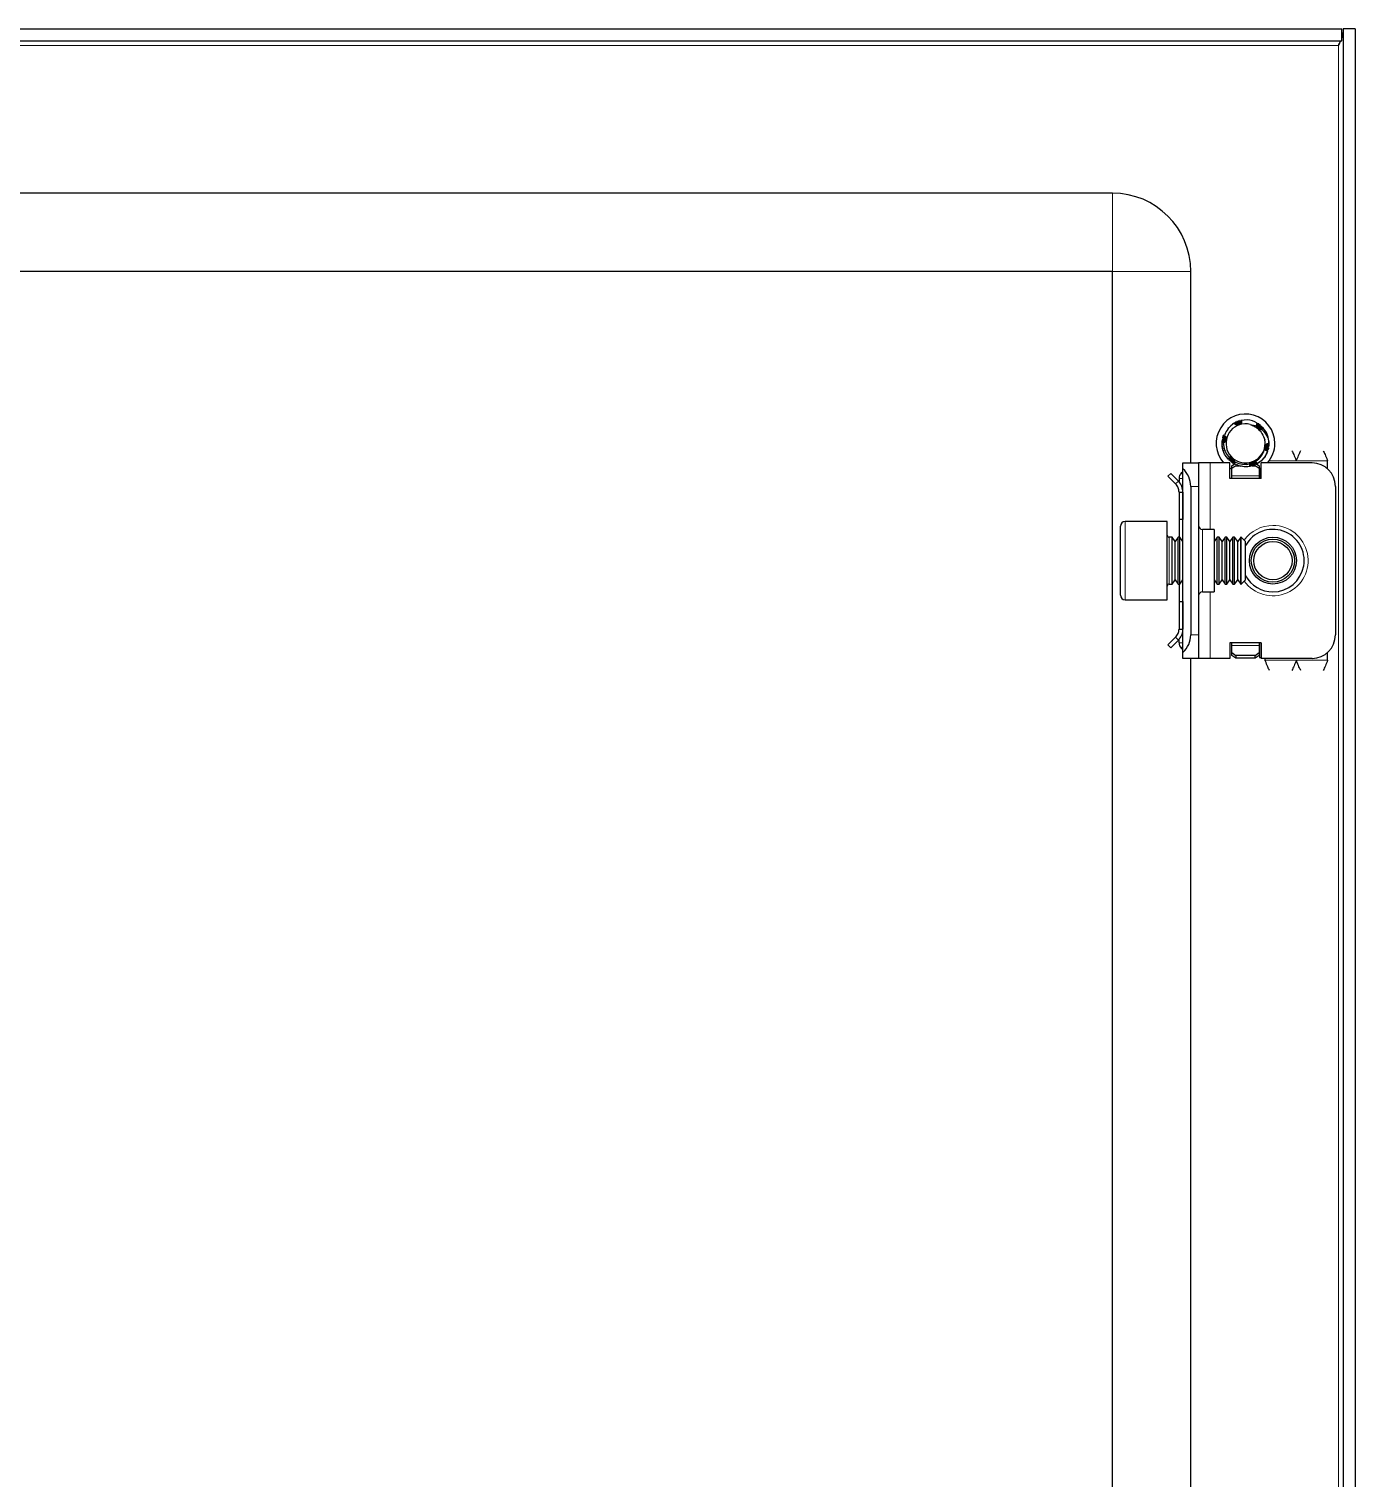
# Model space of a CAD drawing. Header units: millimetres. Extents: x 171 to 1290, y -693 to 1285.
# Drawn here: x 1119.9 to 1289.4, y 984.7 to 1170.1 of the extents above; entities that cross this region are included whole.
import ezdxf

# ---------------------------------------------------------------- set-up
doc = ezdxf.new("R2010")
doc.units = ezdxf.units.MM

msp = doc.modelspace()

# ---------------------------------------------------------------- linework, layer by layer
at = {"color": 7, "linetype": 'Continuous', "lineweight": 25}
for p, q in [((945.14, 1170.09), (1287.74, 1170.09)), ((1287.74, 1168.59), (1287.74, 1170.09)), ((1289.44, 1170.09), (1287.94, 1170.09)), ((1287.94, 1170.09), (1287.94, -590.91)), ((1289.44, 1170.09), (1289.44, -590.91)), ((945.14, 1168.59), (1287.74, 1168.59)), ((1287.58, 1168.59), (1287.34, 1167.99)), ((1258.44, 1149.09), (974.44, 1149.09)), ((1258.44, 1139.09), (974.44, 1139.09)), ((1258.44, -559.91), (1258.44, 1139.09)), ((1268.44, 1114.59), (1268.44, 1139.09)), ((1273.82, 1119.61), (1274.02, 1119.73)), ((1273.99, 1119.72), (1273.95, 1119.69)), ((1273.99, 1119.65), (1273.95, 1119.69)), ((1273.99, 1119.72), (1274.21, 1119.8)), ((1274.17, 1119.81), (1274.13, 1119.79)), ((1274.36, 1119.89), (1274.32, 1119.87)), ((1274.36, 1119.89), (1274.59, 1119.96)), ((1274.56, 1119.96), (1274.51, 1119.94)), ((1274.75, 1120.01), (1274.7, 1120)), ((1275.64, 1120.08), (1274.89, 1120.01)), ((1277.13, 1119.57), (1277.09, 1119.59)), ((1277.3, 1119.44), (1277.26, 1119.47)), ((1272.52, 1117.79), (1272.51, 1117.75)), ((1272.52, 1117.79), (1272.6, 1118.03)), ((1272.57, 1117.98), (1272.56, 1117.94)), ((1273.23, 1119.12), (1273.2, 1119.09)), ((1277.46, 1119.31), (1277.42, 1119.34)), ((1277.6, 1119.17), (1277.57, 1119.2)), ((1277.6, 1119.17), (1277.72, 1119.04)), ((1277.71, 1119.05), (1277.7, 1119.07)), ((1277.73, 1117.96), (1277.9, 1117.55)), ((1272.44, 1117.18), (1272.47, 1117.44)), ((1272.44, 1116.98), (1272.46, 1117.22)), ((1272.44, 1117.18), (1272.44, 1117.13)), ((1272.44, 1116.98), (1272.44, 1116.93)), ((1272.45, 1117.39), (1272.45, 1117.34)), ((1272.45, 1116.78), (1272.46, 1116.73)), ((1272.48, 1117.6), (1272.47, 1117.55)), ((1272.48, 1116.59), (1272.49, 1116.54)), ((1272.52, 1116.41), (1272.53, 1116.36)), ((1272.57, 1116.23), (1272.58, 1116.18)), ((1272.62, 1116.05), (1272.63, 1116.04)), ((1278.21, 1115.97), (1278.1, 1115.79)), ((1278.22, 1115.97), (1278.12, 1115.79)), ((1278.27, 1116.11), (1278.29, 1116.15)), ((1278.33, 1116.29), (1278.34, 1116.34)), ((1278.43, 1116.89), (1278.37, 1116.58)), ((1278.38, 1116.48), (1278.39, 1116.53)), ((1278.41, 1116.69), (1278.42, 1116.74)), ((1278.43, 1116.89), (1278.43, 1116.94)), ((1278.44, 1117.09), (1278.44, 1117.09)), ((1267.44, 1114.59), (1269.44, 1114.59)), ((1267.44, 1113.83), (1267.44, 1114.59)), ((1269.44, 1114.59), (1269.44, 1111.59)), ((1270.94, 1114.59), (1269.44, 1114.59)), ((1273.44, 1114.59), (1270.94, 1114.59)), ((1273.21, 1115.08), (1273.24, 1115.05)), ((1273.35, 1114.94), (1273.38, 1114.91)), ((1273.44, 1112.59), (1273.44, 1114.59)), ((1273.69, 1113.77), (1273.44, 1113.92)), ((1273.5, 1114.8), (1273.53, 1114.77)), ((1273.66, 1114.68), (1273.7, 1114.65)), ((1273.69, 1114.21), (1274.03, 1114.45)), ((1274.19, 1114.21), (1273.69, 1113.86)), ((1273.69, 1113.86), (1273.69, 1114.21)), ((1273.83, 1114.56), (1273.87, 1114.53)), ((1274.01, 1114.45), (1273.87, 1114.57)), ((1274.01, 1114.45), (1274.01, 1114.56)), ((1274.01, 1114.45), (1274.05, 1114.43)), ((1274.19, 1114.21), (1274.59, 1114.21)), ((1274.54, 1114.23), (1274.34, 1114.33)), ((1274.36, 1114.29), (1274.41, 1114.27)), ((1274.54, 1114.23), (1274.58, 1114.21)), ((1274.72, 1114.18), (1274.76, 1114.17)), ((1275.89, 1114.13), (1275.7, 1114.1)), ((1276.04, 1114.15), (1276.08, 1114.16)), ((1276.28, 1114.21), (1276.69, 1114.21)), ((1277.19, 1113.86), (1276.69, 1114.21)), ((1276.78, 1114.5), (1277.19, 1114.21)), ((1277.19, 1114.21), (1277.19, 1113.86)), ((1277.44, 1113.92), (1277.24, 1113.8)), ((1277.44, 1112.59), (1277.44, 1114.59)), ((1283.94, 1114.59), (1277.44, 1114.59)), ((1285.94, 1113.83), (1285.94, 1114.84)), ((1265.88, 1113.23), (1265.52, 1112.88)), ((1266.5, 1111.9), (1265.52, 1112.88)), ((1266.85, 1112.25), (1265.88, 1113.23)), ((1266.5, 1111.9), (1266.85, 1112.25)), ((1266.94, 1112.59), (1266.94, 1112.2)), ((1267.23, 1113.3), (1267.44, 1113.5)), ((1267.44, 1090.35), (1267.44, 1113.83)), ((1277.44, 1112.59), (1273.44, 1112.59)), ((1273.69, 1112.94), (1273.69, 1113.86)), ((1273.69, 1112.59), (1273.69, 1112.94)), ((1277.19, 1113.86), (1277.19, 1112.94)), ((1277.19, 1112.94), (1277.19, 1112.59)), ((1277.24, 1113.8), (1277.24, 1112.59)), ((1266.94, 1110.84), (1267.44, 1110.84)), ((1266.94, 1110.84), (1266.94, 1107.34)), ((1267.44, 1110.84), (1267.44, 1107.34)), ((1268.44, 1111.59), (1268.44, 1092.59)), ((1269.44, 1111.59), (1269.44, 1092.59)), ((1286.94, 1111.59), (1286.94, 1092.59)), ((1265.44, 1107.09), (1260.04, 1107.09)), ((1265.44, 1097.09), (1265.44, 1107.09)), ((1267.44, 1107.34), (1266.94, 1107.34)), ((1266.94, 1107.34), (1266.94, 1105.09)), ((1259.44, 1097.69), (1259.44, 1106.49)), ((1266.05, 1105.09), (1265.69, 1105.09)), ((1266.44, 1104.54), (1266.05, 1105.09)), ((1266.05, 1104.62), (1266.05, 1105.09)), ((1266.83, 1105.09), (1266.44, 1104.54)), ((1267.05, 1105.09), (1266.83, 1105.09)), ((1266.83, 1104.62), (1266.83, 1105.09)), ((1267.44, 1104.54), (1267.05, 1105.09)), ((1267.05, 1104.62), (1267.05, 1105.09)), ((1271.44, 1106.09), (1269.94, 1106.09)), ((1271.44, 1106.09), (1271.44, 1098.09)), ((1271.83, 1105.09), (1271.44, 1104.54)), ((1272.05, 1105.09), (1271.83, 1105.09)), ((1271.83, 1104.62), (1271.83, 1105.09)), ((1272.44, 1104.54), (1272.05, 1105.09)), ((1272.05, 1104.62), (1272.05, 1105.09)), ((1272.83, 1105.09), (1272.44, 1104.54)), ((1273.05, 1105.09), (1272.83, 1105.09)), ((1272.83, 1104.62), (1272.83, 1105.09)), ((1273.44, 1104.54), (1273.05, 1105.09)), ((1273.05, 1104.62), (1273.05, 1105.09)), ((1273.83, 1105.09), (1273.44, 1104.54)), ((1274.05, 1105.09), (1273.83, 1105.09)), ((1273.83, 1104.62), (1273.83, 1105.09)), ((1274.44, 1104.54), (1274.05, 1105.09)), ((1274.05, 1104.62), (1274.05, 1105.09)), ((1274.83, 1105.09), (1274.44, 1104.54)), ((1274.88, 1105.09), (1274.83, 1105.09)), ((1274.83, 1104.62), (1274.83, 1105.09)), ((1275.44, 1104.54), (1274.88, 1105.09)), ((1274.88, 1099.09), (1274.88, 1105.09)), ((1266.05, 1099.09), (1266.05, 1104.62)), ((1266.44, 1104.15), (1266.44, 1104.54)), ((1266.44, 1099.64), (1266.44, 1104.15)), ((1266.83, 1099.09), (1266.83, 1104.62)), ((1267.05, 1099.09), (1267.05, 1104.62)), ((1271.83, 1099.09), (1271.83, 1104.62)), ((1272.05, 1099.09), (1272.05, 1104.62)), ((1272.44, 1104.15), (1272.44, 1104.54)), ((1272.44, 1099.64), (1272.44, 1104.15)), ((1272.83, 1099.09), (1272.83, 1104.62)), ((1273.05, 1099.09), (1273.05, 1104.62)), ((1273.44, 1104.15), (1273.44, 1104.54)), ((1273.44, 1099.64), (1273.44, 1104.15)), ((1273.83, 1099.09), (1273.83, 1104.62)), ((1274.05, 1099.09), (1274.05, 1104.62)), ((1274.44, 1104.15), (1274.44, 1104.54)), ((1274.44, 1099.64), (1274.44, 1104.15)), ((1274.83, 1099.09), (1274.83, 1104.62)), ((1275.44, 1099.64), (1275.44, 1104.54)), ((1265.69, 1099.09), (1266.05, 1099.09)), ((1266.05, 1099.09), (1266.44, 1099.64)), ((1266.44, 1099.64), (1266.83, 1099.09)), ((1266.83, 1099.09), (1267.05, 1099.09)), ((1266.94, 1099.09), (1266.94, 1096.84)), ((1267.05, 1099.09), (1267.44, 1099.64)), ((1271.44, 1099.64), (1271.83, 1099.09)), ((1271.83, 1099.09), (1272.05, 1099.09)), ((1272.05, 1099.09), (1272.44, 1099.64)), ((1272.44, 1099.64), (1272.83, 1099.09)), ((1272.83, 1099.09), (1273.05, 1099.09)), ((1273.05, 1099.09), (1273.44, 1099.64)), ((1273.44, 1099.64), (1273.83, 1099.09)), ((1273.83, 1099.09), (1274.05, 1099.09)), ((1274.05, 1099.09), (1274.44, 1099.64)), ((1274.44, 1099.64), (1274.83, 1099.09)), ((1274.83, 1099.09), (1274.88, 1099.09)), ((1274.88, 1099.09), (1275.44, 1099.64)), ((1269.94, 1098.09), (1271.44, 1098.09)), ((1260.04, 1097.09), (1265.44, 1097.09)), ((1266.94, 1096.84), (1267.44, 1096.84)), ((1266.94, 1096.84), (1266.94, 1093.34)), ((1267.44, 1096.84), (1267.44, 1093.34)), ((1266.5, 1092.28), (1265.52, 1091.3)), ((1266.85, 1091.93), (1265.88, 1090.95)), ((1266.5, 1092.28), (1266.85, 1091.93)), ((1266.94, 1093.34), (1267.44, 1093.34)), ((1266.94, 1091.59), (1266.94, 1092.05)), ((1269.44, 1092.59), (1269.44, 1089.59)), ((1265.88, 1090.95), (1265.52, 1091.3)), ((1267.44, 1090.68), (1267.23, 1090.88)), ((1267.44, 1089.59), (1267.44, 1090.35)), ((1277.44, 1091.59), (1273.44, 1091.59)), ((1273.44, 1091.59), (1273.44, 1089.59)), ((1273.69, 1091.24), (1273.69, 1091.59)), ((1273.69, 1090.32), (1273.69, 1091.24)), ((1273.69, 1090.32), (1274.19, 1089.97)), ((1273.69, 1089.97), (1273.69, 1090.32)), ((1274.19, 1089.62), (1273.69, 1089.97)), ((1276.69, 1089.97), (1274.19, 1089.97)), ((1274.19, 1089.97), (1274.19, 1089.62)), ((1276.69, 1089.97), (1277.19, 1090.32)), ((1276.69, 1089.62), (1276.69, 1089.97)), ((1277.19, 1089.97), (1276.69, 1089.62)), ((1277.19, 1091.59), (1277.19, 1091.24)), ((1277.19, 1091.24), (1277.19, 1090.32)), ((1277.19, 1090.32), (1277.19, 1089.97)), ((1277.24, 1091.59), (1277.24, 1089.71)), ((1277.44, 1091.59), (1277.44, 1089.59)), ((1285.94, 1089.34), (1285.94, 1090.35)), ((1269.44, 1089.59), (1267.44, 1089.59)), ((1268.44, 614.59), (1268.44, 1089.59)), ((1270.94, 1089.59), (1269.44, 1089.59)), ((1273.44, 1089.59), (1270.94, 1089.59)), ((1276.69, 1089.62), (1274.19, 1089.62)), ((1277.24, 1089.71), (1277.44, 1089.71)), ((1283.94, 1089.59), (1277.44, 1089.59)), ((1277.94, 1089.34), (1277.94, 1089.59))]:
    msp.add_line(p, q, dxfattribs=at)
at = {"color": 8, "linetype": 'Continuous', "lineweight": 18}
for p, q in [((945.54, 1167.99), (1287.34, 1167.99)), ((1287.34, 1167.99), (1287.34, -588.81)), ((1258.44, 1139.09), (1258.44, 1149.09)), ((1258.44, 1139.09), (1268.44, 1139.09)), ((1270.94, 1114.59), (1270.94, 1106.09)), ((1278.44, 1114.84), (1281.94, 1114.84)), ((1285.94, 1114.84), (1281.94, 1114.84)), ((1267.44, 1112.59), (1266.94, 1112.59)), ((1267.44, 1113.09), (1267.23, 1113.3)), ((1277.19, 1112.94), (1273.69, 1112.94)), ((1269.44, 1111.59), (1268.44, 1111.59)), ((1260.04, 1107.09), (1260.04, 1097.09)), ((1265.69, 1105.09), (1265.69, 1100.47)), ((1269.94, 1106.09), (1269.94, 1098.09)), ((1265.69, 1100.47), (1265.69, 1099.09)), ((1270.94, 1098.09), (1270.94, 1089.59)), ((1268.44, 1092.59), (1269.44, 1092.59)), ((1267.44, 1091.59), (1266.94, 1091.59)), ((1267.44, 1091.09), (1267.23, 1090.88)), ((1273.69, 1091.24), (1277.19, 1091.24)), ((1281.94, 1089.34), (1277.94, 1089.34)), ((1285.94, 1089.34), (1281.94, 1089.34))]:
    msp.add_line(p, q, dxfattribs=at)
at = {"color": 7, "linetype": 'Continuous', "lineweight": 25}
for radius in [3, 2.76, 2.45]:
    msp.add_circle((1278.94, 1102.09), radius, dxfattribs=at)
for centre, radius, start, end in [((1258.44, 1139.09), 10, 0, 90), ((1275.44, 1117.09), 3.75, 0, 221.8103), ((1275.44, 1117.09), 2.5, 75.8881, 108.5944), ((1275.44, 1117.09), 3, 59.9286, 86.2193), ((1275.44, 1117.09), 2.5, 108.5944, 168.5944), ((1275.44, 1117.09), 3, 360, 40.7437), ((1275.44, 1117.09), 2.5, 168.5944, 228.5944), ((1275.44, 1117.09), 2.5, 288.5944, 348.5944), ((1275.44, 1117.09), 2.5, 348.5944, 10.5165), ((1275.44, 1117.09), 3.75, 318.1897, 0), ((1275.44, 1117.09), 2.5, 228.5944, 288.5944), ((1283.94, 1111.59), 3, 360, 90), ((1267.94, 1112.59), 1, 135, 180), ((1265.44, 1111.59), 3, 360, 48.1897), ((1260.04, 1106.49), 0.6, 90, 180), ((1269.94, 1106.59), 0.5, 180, 270), ((1265.69, 1105.34), 0.25, 180, 270), ((1278.94, 1102.09), 4, 270, 151.045), ((1265.69, 1098.84), 0.25, 90, 180), ((1278.94, 1102.09), 4, 208.955, 270), ((1260.04, 1097.69), 0.6, 180, 270), ((1269.94, 1097.59), 0.5, 90, 180), ((1265.44, 1092.59), 3, 311.8103, 360), ((1283.94, 1092.59), 3, 270, 360), ((1267.94, 1091.59), 1, 180, 225)]:
    msp.add_arc(centre, radius, start, end, dxfattribs=at)
at = {"color": 8, "linetype": 'Continuous', "lineweight": 18}
for start, end in [(215.4622, 90), (90, 144.5378)]:
    msp.add_arc((1278.94, 1102.09), 4.5, start, end, dxfattribs=at)
at = {"color": 7, "linetype": 'Continuous', "lineweight": 25}
for points, knots in [([(1287.94, 1170.09), (1287.93, 1169.91), (1287.9, 1169.55), (1287.82, 1169.17), (1287.74, 1168.98), (1287.74, 1168.97)], [0, 0, 0, 0, 0.48755, 0.97507, 1, 1, 1, 1]), ([(1273.98, 1119.64), (1273.9, 1119.59), (1273.55, 1119.36), (1273.06, 1118.86), (1272.84, 1118.3), (1272.74, 1118.06)], [0, 0, 0, 0, 0.128781, 0.613629, 1, 1, 1, 1]), ([(1274.64, 1119.46), (1274.63, 1119.46), (1274.58, 1119.44), (1274.5, 1119.43), (1274.41, 1119.43), (1274.31, 1119.44), (1274.23, 1119.47), (1274.15, 1119.5), (1274.07, 1119.55), (1274.01, 1119.6), (1273.98, 1119.63), (1273.98, 1119.64)], [0, 0, 0, 0, 0.04296, 0.1733, 0.274263, 0.401081, 0.527716, 0.654259, 0.780759, 0.936852, 1, 1, 1, 1]), ([(1273.99, 1119.72), (1274.02, 1119.7), (1274.08, 1119.66), (1274.15, 1119.59), (1274.19, 1119.53), (1274.21, 1119.49), (1274.21, 1119.48)], [0, 0, 0, 0, 0.319514, 0.608493, 0.891527, 1, 1, 1, 1]), ([(1274.28, 1119.45), (1274.28, 1119.45), (1274.28, 1119.49), (1274.27, 1119.56), (1274.24, 1119.65), (1274.19, 1119.73), (1274.15, 1119.77), (1274.13, 1119.79)], [0, 0, 0, 0, 0.00279, 0.269575, 0.536371, 0.765499, 1, 1, 1, 1]), ([(1274.17, 1119.81), (1274.2, 1119.79), (1274.26, 1119.75), (1274.32, 1119.67), (1274.36, 1119.59), (1274.39, 1119.51), (1274.39, 1119.46), (1274.39, 1119.43)], [0, 0, 0, 0, 0.234253, 0.442787, 0.646465, 0.841043, 1, 1, 1, 1]), ([(1274.43, 1119.43), (1274.43, 1119.46), (1274.44, 1119.52), (1274.43, 1119.62), (1274.41, 1119.71), (1274.37, 1119.8), (1274.34, 1119.85), (1274.32, 1119.87)], [0, 0, 0, 0, 0.181695, 0.396783, 0.61186, 0.803681, 1, 1, 1, 1]), ([(1274.36, 1119.89), (1274.39, 1119.87), (1274.44, 1119.82), (1274.49, 1119.74), (1274.52, 1119.65), (1274.54, 1119.57), (1274.54, 1119.5), (1274.53, 1119.45), (1274.53, 1119.44)], [0, 0, 0, 0, 0.2087239, 0.3910499, 0.5682192, 0.7368298, 0.8948531, 1, 1, 1, 1]), ([(1274.55, 1119.44), (1274.55, 1119.45), (1274.57, 1119.49), (1274.58, 1119.56), (1274.59, 1119.66), (1274.58, 1119.76), (1274.56, 1119.86), (1274.53, 1119.91), (1274.51, 1119.94)], [0, 0, 0, 0, 0.043388, 0.23288, 0.422274, 0.611632, 0.803279, 1, 1, 1, 1]), ([(1274.56, 1119.96), (1274.58, 1119.93), (1274.62, 1119.88), (1274.66, 1119.79), (1274.68, 1119.71), (1274.68, 1119.62), (1274.67, 1119.55), (1274.65, 1119.49), (1274.64, 1119.47), (1274.63, 1119.46)], [0, 0, 0, 0, 0.198483, 0.367712, 0.531083, 0.685778, 0.830503, 0.965152, 1, 1, 1, 1]), ([(1274.89, 1120.01), (1274.9, 1120), (1274.92, 1119.95), (1274.94, 1119.88), (1274.94, 1119.79), (1274.92, 1119.72), (1274.88, 1119.64), (1274.82, 1119.56), (1274.73, 1119.49), (1274.67, 1119.47), (1274.64, 1119.46)], [0, 0, 0, 0, 0.098631, 0.238541, 0.378532, 0.49895, 0.601027, 0.777401, 0.9101, 1, 1, 1, 1]), ([(1274.66, 1119.48), (1274.67, 1119.5), (1274.7, 1119.55), (1274.73, 1119.64), (1274.75, 1119.74), (1274.75, 1119.86), (1274.72, 1119.95), (1274.7, 1120)], [0, 0, 0, 0, 0.13286, 0.29106, 0.491007, 0.69089, 1, 1, 1, 1]), ([(1274.75, 1120.01), (1274.76, 1119.98), (1274.79, 1119.93), (1274.82, 1119.85), (1274.82, 1119.76), (1274.82, 1119.69), (1274.79, 1119.59), (1274.75, 1119.53), (1274.72, 1119.5)], [0, 0, 0, 0, 0.16279, 0.324686, 0.479688, 0.626058, 0.76302, 1, 1, 1, 1]), ([(1274.74, 1119.51), (1274.75, 1119.51), (1274.77, 1119.54), (1274.81, 1119.6), (1274.85, 1119.68), (1274.88, 1119.77), (1274.9, 1119.86), (1274.9, 1119.95), (1274.89, 1119.99), (1274.89, 1120.01)], [0, 0, 0, 0, 0.036757, 0.196192, 0.355485, 0.51469, 0.719746, 0.882005, 1, 1, 1, 1]), ([(1276.05, 1119.51), (1276.33, 1119.46), (1276.63, 1119.41), (1276.89, 1119.28), (1276.9, 1119.28)], [0, 0, 0, 0, 0.965671, 1, 1, 1, 1]), ([(1276.05, 1119.51), (1276.14, 1119.48), (1276.28, 1119.42), (1276.4, 1119.35), (1276.45, 1119.32)], [0, 0, 0, 0, 0.681733, 1, 1, 1, 1]), ([(1276.9, 1119.28), (1276.9, 1119.29), (1276.89, 1119.34), (1276.88, 1119.41), (1276.88, 1119.5), (1276.9, 1119.6), (1276.93, 1119.66), (1276.94, 1119.69)], [0, 0, 0, 0, 0.113604, 0.31095, 0.508229, 0.75166, 1, 1, 1, 1]), ([(1276.96, 1119.68), (1276.96, 1119.64), (1276.96, 1119.57), (1276.93, 1119.47), (1276.9, 1119.41), (1276.89, 1119.39), (1276.89, 1119.39)], [0, 0, 0, 0, 0.357139, 0.680979, 0.998183, 1, 1, 1, 1]), ([(1276.9, 1119.3), (1276.92, 1119.32), (1276.97, 1119.36), (1277.02, 1119.43), (1277.07, 1119.51), (1277.08, 1119.56), (1277.09, 1119.59)], [0, 0, 0, 0, 0.228254, 0.510351, 0.752319, 1, 1, 1, 1]), ([(1277.13, 1119.57), (1277.13, 1119.53), (1277.12, 1119.46), (1277.09, 1119.37), (1277.04, 1119.29), (1276.99, 1119.23), (1276.95, 1119.2), (1276.93, 1119.19)], [0, 0, 0, 0, 0.240212, 0.454711, 0.664287, 0.864517, 1, 1, 1, 1]), ([(1276.95, 1119.15), (1276.97, 1119.16), (1277.03, 1119.19), (1277.11, 1119.25), (1277.17, 1119.31), (1277.23, 1119.39), (1277.25, 1119.45), (1277.26, 1119.47)], [0, 0, 0, 0, 0.172104, 0.391099, 0.610089, 0.802801, 1, 1, 1, 1]), ([(1272.48, 1117.6), (1272.52, 1117.6), (1272.58, 1117.62), (1272.68, 1117.62), (1272.77, 1117.61), (1272.84, 1117.58), (1272.91, 1117.54), (1272.94, 1117.51), (1272.96, 1117.49)], [0, 0, 0, 0, 0.205811, 0.38496, 0.558827, 0.724121, 0.878934, 1, 1, 1, 1]), ([(1272.94, 1117.54), (1272.92, 1117.56), (1272.88, 1117.61), (1272.8, 1117.67), (1272.71, 1117.71), (1272.61, 1117.74), (1272.55, 1117.75), (1272.51, 1117.75)], [0, 0, 0, 0, 0.183111, 0.381533, 0.579913, 0.787111, 1, 1, 1, 1]), ([(1272.52, 1117.79), (1272.56, 1117.8), (1272.62, 1117.81), (1272.72, 1117.79), (1272.8, 1117.77), (1272.87, 1117.73), (1272.93, 1117.68), (1272.96, 1117.64), (1272.97, 1117.62)], [0, 0, 0, 0, 0.207037, 0.38272, 0.55212, 0.712365, 0.86221, 1, 1, 1, 1]), ([(1272.56, 1117.92), (1272.57, 1117.94), (1272.59, 1118.06), (1272.64, 1118.16), (1272.68, 1118.24)], [0, 0, 0, 0, 0.218168, 1, 1, 1, 1]), ([(1272.98, 1117.63), (1272.97, 1117.65), (1272.95, 1117.69), (1272.89, 1117.76), (1272.82, 1117.83), (1272.73, 1117.88), (1272.65, 1117.92), (1272.59, 1117.93), (1272.56, 1117.94)], [0, 0, 0, 0, 0.112687, 0.266978, 0.464332, 0.661607, 0.829157, 1, 1, 1, 1]), ([(1272.57, 1117.98), (1272.6, 1117.98), (1272.66, 1117.98), (1272.75, 1117.96), (1272.82, 1117.92), (1272.88, 1117.87), (1272.93, 1117.81), (1272.97, 1117.76), (1272.99, 1117.72), (1272.99, 1117.7)], [0, 0, 0, 0, 0.164802, 0.328662, 0.485343, 0.633184, 0.771489, 0.900657, 1, 1, 1, 1]), ([(1272.74, 1118.06), (1272.74, 1118.06), (1272.77, 1118.05), (1272.82, 1118.02), (1272.89, 1117.97), (1272.93, 1117.92), (1272.97, 1117.84), (1273, 1117.74), (1273, 1117.64), (1272.99, 1117.59), (1272.99, 1117.58)], [0, 0, 0, 0, 0.022761, 0.192243, 0.346896, 0.477535, 0.588677, 0.783334, 0.968624, 1, 1, 1, 1]), ([(1273.01, 1117.66), (1273, 1117.69), (1272.99, 1117.75), (1272.95, 1117.84), (1272.9, 1117.91), (1272.84, 1117.98), (1272.79, 1118.03), (1272.75, 1118.05), (1272.74, 1118.06)], [0, 0, 0, 0, 0.182737, 0.363423, 0.543947, 0.724373, 0.904747, 1, 1, 1, 1]), ([(1276.45, 1119.32), (1276.52, 1119.29), (1276.84, 1119.13), (1277.35, 1118.71), (1277.6, 1118.21), (1277.73, 1117.96)], [0, 0, 0, 0, 0.130652, 0.560007, 1, 1, 1, 1]), ([(1277.51, 1118.87), (1277.49, 1118.87), (1277.45, 1118.86), (1277.36, 1118.85), (1277.26, 1118.86), (1277.17, 1118.9), (1277.09, 1118.95), (1277.01, 1119.04), (1276.94, 1119.15), (1276.91, 1119.24), (1276.9, 1119.28)], [0, 0, 0, 0, 0.073646, 0.169563, 0.351373, 0.438893, 0.519676, 0.682906, 0.8512, 1, 1, 1, 1]), ([(1277.3, 1119.44), (1277.29, 1119.41), (1277.28, 1119.34), (1277.23, 1119.25), (1277.18, 1119.18), (1277.12, 1119.13), (1277.06, 1119.09), (1277.01, 1119.08), (1276.99, 1119.07)], [0, 0, 0, 0, 0.2092385, 0.3927019, 0.571062, 0.7408444, 0.8999576, 1, 1, 1, 1]), ([(1277.01, 1119.05), (1277.02, 1119.05), (1277.06, 1119.06), (1277.13, 1119.08), (1277.23, 1119.13), (1277.3, 1119.19), (1277.37, 1119.26), (1277.4, 1119.31), (1277.42, 1119.34)], [0, 0, 0, 0, 0.0505, 0.241124, 0.431653, 0.622154, 0.808692, 1, 1, 1, 1]), ([(1277.46, 1119.31), (1277.44, 1119.28), (1277.42, 1119.21), (1277.37, 1119.14), (1277.31, 1119.07), (1277.24, 1119.03), (1277.16, 1119), (1277.11, 1118.98), (1277.07, 1118.98), (1277.07, 1118.98)], [0, 0, 0, 0, 0.198035, 0.367663, 0.531495, 0.686664, 0.831818, 0.981917, 1, 1, 1, 1]), ([(1277.08, 1118.97), (1277.09, 1118.97), (1277.12, 1118.97), (1277.19, 1118.98), (1277.27, 1119), (1277.36, 1119.03), (1277.43, 1119.07), (1277.51, 1119.13), (1277.55, 1119.18), (1277.57, 1119.2)], [0, 0, 0, 0, 0.018281, 0.175639, 0.332896, 0.490097, 0.647274, 0.821632, 1, 1, 1, 1]), ([(1277.6, 1119.17), (1277.58, 1119.15), (1277.56, 1119.09), (1277.5, 1119.03), (1277.43, 1118.98), (1277.36, 1118.94), (1277.28, 1118.92), (1277.21, 1118.91), (1277.16, 1118.92), (1277.13, 1118.93)], [0, 0, 0, 0, 0.159446, 0.318034, 0.469983, 0.61348, 0.747649, 0.872856, 1, 1, 1, 1]), ([(1277.15, 1118.92), (1277.18, 1118.91), (1277.24, 1118.9), (1277.32, 1118.9), (1277.4, 1118.91), (1277.48, 1118.93), (1277.59, 1118.98), (1277.66, 1119.03), (1277.7, 1119.07)], [0, 0, 0, 0, 0.149407, 0.278563, 0.407661, 0.536722, 0.727045, 1, 1, 1, 1]), ([(1277.71, 1119.05), (1277.7, 1119.02), (1277.66, 1118.98), (1277.6, 1118.92), (1277.54, 1118.89), (1277.51, 1118.87), (1277.51, 1118.87)], [0, 0, 0, 0, 0.315056, 0.630194, 0.945514, 1, 1, 1, 1]), ([(1277.51, 1118.87), (1277.53, 1118.85), (1277.78, 1118.63), (1278.12, 1118.17), (1278.37, 1117.56), (1278.42, 1117.21), (1278.44, 1117.09)], [0, 0, 0, 0, 0.050685, 0.485619, 0.826643, 1, 1, 1, 1]), ([(1272.44, 1117.18), (1272.47, 1117.2), (1272.53, 1117.23), (1272.63, 1117.25), (1272.72, 1117.26), (1272.77, 1117.25), (1272.79, 1117.25)], [0, 0, 0, 0, 0.2937792, 0.5589816, 0.8184942, 1, 1, 1, 1]), ([(1272.66, 1117.16), (1272.65, 1117.16), (1272.6, 1117.17), (1272.52, 1117.16), (1272.47, 1117.14), (1272.44, 1117.13)], [0, 0, 0, 0, 0.236131, 0.613435, 1, 1, 1, 1]), ([(1273.21, 1115.08), (1273.09, 1115.23), (1272.81, 1115.58), (1272.52, 1116.24), (1272.47, 1116.75), (1272.44, 1117)], [0, 0, 0, 0, 0.274163, 0.639603, 1, 1, 1, 1]), ([(1272.45, 1117.39), (1272.49, 1117.4), (1272.55, 1117.43), (1272.65, 1117.44), (1272.74, 1117.44), (1272.82, 1117.42), (1272.88, 1117.4), (1272.9, 1117.38), (1272.9, 1117.38)], [0, 0, 0, 0, 0.227908, 0.430276, 0.627707, 0.816134, 0.99284, 1, 1, 1, 1]), ([(1272.83, 1117.29), (1272.83, 1117.29), (1272.79, 1117.32), (1272.72, 1117.34), (1272.63, 1117.36), (1272.53, 1117.36), (1272.48, 1117.35), (1272.45, 1117.34)], [0, 0, 0, 0, 0.0501556, 0.3045132, 0.5588802, 0.7769031, 1, 1, 1, 1]), ([(1272.55, 1116.35), (1272.53, 1116.39), (1272.47, 1116.54), (1272.46, 1116.7), (1272.45, 1116.82)], [0, 0, 0, 0, 0.2829098, 1, 1, 1, 1]), ([(1272.92, 1117.41), (1272.89, 1117.43), (1272.84, 1117.47), (1272.75, 1117.51), (1272.66, 1117.54), (1272.56, 1117.55), (1272.5, 1117.55), (1272.47, 1117.55)], [0, 0, 0, 0, 0.19243, 0.403622, 0.614801, 0.805152, 1, 1, 1, 1]), ([(1272.75, 1115.79), (1272.73, 1115.82), (1272.64, 1115.96), (1272.59, 1116.12), (1272.56, 1116.25)], [0, 0, 0, 0, 0.192577, 1, 1, 1, 1]), ([(1272.99, 1117.58), (1272.98, 1117.56), (1272.96, 1117.48), (1272.91, 1117.38), (1272.84, 1117.29), (1272.77, 1117.23), (1272.7, 1117.18), (1272.65, 1117.15), (1272.61, 1117.13), (1272.6, 1117.13)], [0, 0, 0, 0, 0.125166, 0.336769, 0.488675, 0.640371, 0.791962, 0.943503, 1, 1, 1, 1]), ([(1272.6, 1117.13), (1272.61, 1117.06), (1272.62, 1116.66), (1272.8, 1115.99), (1273.17, 1115.52), (1273.34, 1115.29)], [0, 0, 0, 0, 0.108003, 0.585763, 1, 1, 1, 1]), ([(1276.6, 1114.73), (1276.66, 1114.77), (1276.98, 1114.95), (1277.48, 1115.42), (1277.78, 1116), (1277.87, 1116.34), (1277.89, 1116.4)], [0, 0, 0, 0, 0.104785, 0.513079, 0.918136, 1, 1, 1, 1]), ([(1278.27, 1116.11), (1278.07, 1115.69), (1277.75, 1115.04), (1277.16, 1114.64), (1276.96, 1114.51)], [0, 0, 0, 0, 0.657042, 1, 1, 1, 1]), ([(1277.89, 1116.4), (1277.88, 1116.44), (1277.87, 1116.5), (1277.88, 1116.57), (1277.89, 1116.6)], [0, 0, 0, 0, 0.5444726, 1, 1, 1, 1]), ([(1278.33, 1116.29), (1278.3, 1116.29), (1278.24, 1116.29), (1278.15, 1116.3), (1278.07, 1116.33), (1278, 1116.38), (1277.95, 1116.43), (1277.91, 1116.48), (1277.89, 1116.52), (1277.88, 1116.54)], [0, 0, 0, 0, 0.165667, 0.330522, 0.488809, 0.638525, 0.778629, 0.909213, 1, 1, 1, 1]), ([(1278.27, 1116.11), (1278.24, 1116.11), (1278.19, 1116.12), (1278.11, 1116.15), (1278.04, 1116.19), (1277.98, 1116.25), (1277.94, 1116.31), (1277.9, 1116.37), (1277.88, 1116.42), (1277.88, 1116.46), (1277.88, 1116.47)], [0, 0, 0, 0, 0.154027, 0.307095, 0.452862, 0.590123, 0.718565, 0.838856, 0.95247, 1, 1, 1, 1]), ([(1277.89, 1116.6), (1277.89, 1116.6), (1277.9, 1116.65), (1277.92, 1116.71), (1277.94, 1116.75), (1277.95, 1116.76)], [0, 0, 0, 0, 0.157682, 0.80304, 1, 1, 1, 1]), ([(1277.95, 1116.76), (1277.95, 1116.87), (1277.97, 1117.13), (1277.92, 1117.39), (1277.9, 1117.55)], [0, 0, 0, 0, 0.408521, 1, 1, 1, 1]), ([(1278.38, 1116.48), (1278.34, 1116.48), (1278.28, 1116.47), (1278.18, 1116.47), (1278.1, 1116.49), (1278.02, 1116.53), (1277.96, 1116.57), (1277.93, 1116.6), (1277.91, 1116.62)], [0, 0, 0, 0, 0.208898, 0.388587, 0.562428, 0.727295, 0.881578, 1, 1, 1, 1]), ([(1277.91, 1116.59), (1277.93, 1116.57), (1277.96, 1116.53), (1278.02, 1116.47), (1278.09, 1116.42), (1278.17, 1116.38), (1278.25, 1116.35), (1278.31, 1116.34), (1278.34, 1116.34)], [0, 0, 0, 0, 0.1372662, 0.3079499, 0.478578, 0.6491848, 0.8228334, 1, 1, 1, 1]), ([(1277.91, 1116.45), (1277.92, 1116.44), (1277.94, 1116.4), (1277.99, 1116.33), (1278.06, 1116.26), (1278.14, 1116.21), (1278.21, 1116.17), (1278.26, 1116.16), (1278.29, 1116.15)], [0, 0, 0, 0, 0.076151, 0.276704, 0.47712, 0.677473, 0.837574, 1, 1, 1, 1]), ([(1277.92, 1116.74), (1277.93, 1116.73), (1277.95, 1116.69), (1278.02, 1116.64), (1278.1, 1116.59), (1278.2, 1116.55), (1278.29, 1116.53), (1278.35, 1116.53), (1278.39, 1116.53)], [0, 0, 0, 0, 0.0698715, 0.2584547, 0.4469509, 0.6354224, 0.81547, 1, 1, 1, 1]), ([(1278.41, 1116.69), (1278.38, 1116.68), (1278.31, 1116.65), (1278.21, 1116.65), (1278.13, 1116.66), (1278.04, 1116.68), (1277.98, 1116.71), (1277.95, 1116.74), (1277.94, 1116.75)], [0, 0, 0, 0, 0.214065, 0.402363, 0.585629, 0.760234, 0.923894, 1, 1, 1, 1]), ([(1277.95, 1116.8), (1277.95, 1116.82), (1277.97, 1116.85), (1278.01, 1116.9), (1278.07, 1116.95), (1278.13, 1117), (1278.21, 1117.05), (1278.29, 1117.07), (1278.37, 1117.09), (1278.42, 1117.09), (1278.44, 1117.09)], [0, 0, 0, 0, 0.060221, 0.18113, 0.301988, 0.42281, 0.589437, 0.75603, 0.87711, 1, 1, 1, 1]), ([(1277.97, 1116.85), (1278, 1116.83), (1278.05, 1116.79), (1278.14, 1116.75), (1278.24, 1116.73), (1278.33, 1116.72), (1278.39, 1116.73), (1278.42, 1116.74)], [0, 0, 0, 0, 0.189173, 0.404697, 0.62022, 0.807935, 1, 1, 1, 1]), ([(1278.43, 1116.89), (1278.4, 1116.88), (1278.34, 1116.85), (1278.24, 1116.83), (1278.15, 1116.83), (1278.07, 1116.85), (1278.02, 1116.87), (1278, 1116.88)], [0, 0, 0, 0, 0.235039, 0.445532, 0.651268, 0.847853, 1, 1, 1, 1]), ([(1278.2, 1115.98), (1278.19, 1115.92), (1278.15, 1115.79), (1278.09, 1115.68), (1278.05, 1115.62)], [0, 0, 0, 0, 0.462482, 1, 1, 1, 1]), ([(1278.08, 1116.96), (1278.11, 1116.95), (1278.17, 1116.93), (1278.26, 1116.92), (1278.35, 1116.92), (1278.41, 1116.94), (1278.43, 1116.94)], [0, 0, 0, 0, 0.237597, 0.516729, 0.755527, 1, 1, 1, 1]), ([(1278.44, 1117.1), (1278.41, 1117.08), (1278.35, 1117.05), (1278.25, 1117.02), (1278.19, 1117.02), (1278.17, 1117.02)], [0, 0, 0, 0, 0.371226, 0.708872, 1, 1, 1, 1]), ([(1278.38, 1116.48), (1278.37, 1116.43), (1278.35, 1116.35), (1278.32, 1116.28), (1278.31, 1116.25)], [0, 0, 0, 0, 0.657988, 1, 1, 1, 1]), ([(1278.44, 1117.1), (1278.44, 1117.05), (1278.44, 1116.97), (1278.43, 1116.89), (1278.42, 1116.87)], [0, 0, 0, 0, 0.659859, 1, 1, 1, 1]), ([(1281.37, 1116.15), (1281.45, 1116), (1281.62, 1115.65), (1281.81, 1115.16), (1281.92, 1114.88), (1281.94, 1114.84)], [0, 0, 0, 0, 0.415483, 0.917152, 1, 1, 1, 1]), ([(1281.94, 1114.84), (1282.03, 1115.08), (1282.22, 1115.57), (1282.42, 1115.97), (1282.51, 1116.16)], [0, 0, 0, 0, 0.502065, 1, 1, 1, 1]), ([(1285.37, 1116.15), (1285.45, 1116), (1285.62, 1115.65), (1285.81, 1115.16), (1285.92, 1114.88), (1285.94, 1114.84)], [0, 0, 0, 0, 0.415483, 0.917152, 1, 1, 1, 1]), ([(1273.13, 1115.21), (1273.09, 1115.25), (1272.95, 1115.38), (1272.86, 1115.56), (1272.79, 1115.68)], [0, 0, 0, 0, 0.288707, 1, 1, 1, 1]), ([(1273.21, 1115.08), (1273.23, 1115.1), (1273.26, 1115.15), (1273.33, 1115.21), (1273.4, 1115.25), (1273.47, 1115.28), (1273.54, 1115.3), (1273.61, 1115.3), (1273.64, 1115.29), (1273.66, 1115.28)], [0, 0, 0, 0, 0.169226, 0.337427, 0.497935, 0.649179, 0.790582, 0.922688, 1, 1, 1, 1]), ([(1273.7, 1115.24), (1273.7, 1115.25), (1273.63, 1115.25), (1273.53, 1115.23), (1273.42, 1115.19), (1273.33, 1115.13), (1273.27, 1115.08), (1273.24, 1115.05)], [0, 0, 0, 0, 0.046579, 0.362688, 0.551736, 0.740753, 1, 1, 1, 1]), ([(1273.34, 1115.29), (1273.34, 1115.3), (1273.37, 1115.31), (1273.42, 1115.33), (1273.51, 1115.34), (1273.61, 1115.32), (1273.71, 1115.27), (1273.76, 1115.23), (1273.78, 1115.22)], [0, 0, 0, 0, 0.0458661, 0.2307436, 0.3874614, 0.6582461, 0.861978, 1, 1, 1, 1]), ([(1273.7, 1115.28), (1273.67, 1115.29), (1273.61, 1115.31), (1273.51, 1115.32), (1273.42, 1115.31), (1273.37, 1115.3), (1273.34, 1115.29)], [0, 0, 0, 0, 0.2517951, 0.502165, 0.752314, 1, 1, 1, 1]), ([(1273.35, 1114.94), (1273.36, 1114.97), (1273.39, 1115.03), (1273.45, 1115.1), (1273.51, 1115.16), (1273.59, 1115.2), (1273.65, 1115.22), (1273.7, 1115.22), (1273.72, 1115.22)], [0, 0, 0, 0, 0.211659, 0.390361, 0.562352, 0.724819, 0.876696, 1, 1, 1, 1]), ([(1273.79, 1115.17), (1273.76, 1115.16), (1273.7, 1115.15), (1273.6, 1115.11), (1273.52, 1115.06), (1273.44, 1114.99), (1273.4, 1114.94), (1273.38, 1114.91)], [0, 0, 0, 0, 0.190996, 0.383798, 0.576553, 0.78528, 1, 1, 1, 1]), ([(1273.5, 1114.8), (1273.51, 1114.84), (1273.53, 1114.9), (1273.58, 1114.99), (1273.63, 1115.05), (1273.7, 1115.1), (1273.76, 1115.14), (1273.79, 1115.14), (1273.81, 1115.14)], [0, 0, 0, 0, 0.219212, 0.409339, 0.593597, 0.768568, 0.932394, 1, 1, 1, 1]), ([(1273.89, 1115.08), (1273.89, 1115.08), (1273.86, 1115.08), (1273.8, 1115.05), (1273.71, 1114.99), (1273.64, 1114.93), (1273.58, 1114.86), (1273.55, 1114.8), (1273.53, 1114.77)], [0, 0, 0, 0, 0.0026927, 0.2082095, 0.4136415, 0.6190567, 0.807274, 1, 1, 1, 1]), ([(1273.66, 1114.68), (1273.66, 1114.71), (1273.68, 1114.78), (1273.72, 1114.87), (1273.76, 1114.94), (1273.83, 1115), (1273.87, 1115.04), (1273.91, 1115.05), (1273.91, 1115.06)], [0, 0, 0, 0, 0.222831, 0.420099, 0.612409, 0.79585, 0.967895, 1, 1, 1, 1]), ([(1273.95, 1114.96), (1273.94, 1114.95), (1273.9, 1114.93), (1273.84, 1114.88), (1273.78, 1114.81), (1273.73, 1114.73), (1273.71, 1114.67), (1273.7, 1114.65)], [0, 0, 0, 0, 0.084965, 0.329338, 0.573716, 0.784411, 1, 1, 1, 1]), ([(1273.78, 1115.22), (1273.79, 1115.21), (1273.83, 1115.17), (1273.88, 1115.11), (1273.93, 1115.03), (1273.96, 1114.94), (1273.99, 1114.85), (1273.99, 1114.8), (1273.99, 1114.77)], [0, 0, 0, 0, 0.066273, 0.267344, 0.423096, 0.618734, 0.814089, 1, 1, 1, 1]), ([(1273.83, 1114.56), (1273.83, 1114.59), (1273.84, 1114.66), (1273.87, 1114.76), (1273.91, 1114.84), (1273.95, 1114.89), (1273.97, 1114.91), (1273.97, 1114.91)], [0, 0, 0, 0, 0.275174, 0.522846, 0.765225, 0.99702, 1, 1, 1, 1]), ([(1273.99, 1114.78), (1273.97, 1114.75), (1273.93, 1114.7), (1273.89, 1114.62), (1273.88, 1114.56), (1273.87, 1114.53)], [0, 0, 0, 0, 0.36332, 0.677837, 1, 1, 1, 1]), ([(1273.99, 1114.77), (1274.05, 1114.74), (1274.38, 1114.56), (1275.05, 1114.38), (1275.67, 1114.42), (1275.97, 1114.49), (1275.97, 1114.49)], [0, 0, 0, 0, 0.102158, 0.551599, 0.99962, 1, 1, 1, 1]), ([(1274.07, 1114.75), (1274.07, 1114.74), (1274.07, 1114.71), (1274.06, 1114.64), (1274.04, 1114.55), (1274.01, 1114.49), (1273.99, 1114.46)], [0, 0, 0, 0, 0.058255, 0.305509, 0.64716, 1, 1, 1, 1]), ([(1276.04, 1114.15), (1276.01, 1114.14), (1275.69, 1114.08), (1275.05, 1114.07), (1274.39, 1114.26), (1274.05, 1114.43), (1273.99, 1114.46)], [0, 0, 0, 0, 0.044285, 0.46488, 0.894202, 1, 1, 1, 1]), ([(1274.92, 1114.15), (1274.88, 1114.15), (1274.73, 1114.16), (1274.6, 1114.21), (1274.5, 1114.24)], [0, 0, 0, 0, 0.317385, 1, 1, 1, 1]), ([(1275.6, 1114.12), (1275.54, 1114.11), (1275.37, 1114.08), (1275.2, 1114.1), (1275.1, 1114.11)], [0, 0, 0, 0, 0.399625, 1, 1, 1, 1]), ([(1275.97, 1114.49), (1275.98, 1114.5), (1276, 1114.55), (1276.06, 1114.63), (1276.15, 1114.69), (1276.21, 1114.71), (1276.24, 1114.72)], [0, 0, 0, 0, 0.153621, 0.528305, 0.811762, 1, 1, 1, 1]), ([(1276.11, 1114.66), (1276.09, 1114.64), (1276.04, 1114.6), (1276, 1114.54), (1275.98, 1114.5), (1275.97, 1114.49)], [0, 0, 0, 0, 0.41332, 0.833507, 1, 1, 1, 1]), ([(1276.04, 1114.15), (1276.03, 1114.18), (1276, 1114.23), (1275.99, 1114.31), (1275.98, 1114.4), (1276, 1114.47), (1276.03, 1114.56), (1276.08, 1114.62), (1276.11, 1114.65)], [0, 0, 0, 0, 0.162579, 0.32416, 0.478216, 0.623372, 0.759205, 1, 1, 1, 1]), ([(1276.15, 1114.65), (1276.15, 1114.65), (1276.11, 1114.61), (1276.08, 1114.52), (1276.06, 1114.41), (1276.05, 1114.32), (1276.06, 1114.24), (1276.07, 1114.19), (1276.08, 1114.16)], [0, 0, 0, 0, 0.001313, 0.309582, 0.493731, 0.677835, 0.837663, 1, 1, 1, 1]), ([(1276.22, 1114.19), (1276.2, 1114.22), (1276.17, 1114.28), (1276.14, 1114.37), (1276.12, 1114.45), (1276.13, 1114.53), (1276.15, 1114.61), (1276.17, 1114.66), (1276.19, 1114.69), (1276.2, 1114.7)], [0, 0, 0, 0, 0.195461, 0.359649, 0.517607, 0.666788, 0.806268, 0.936243, 1, 1, 1, 1]), ([(1276.26, 1114.71), (1276.25, 1114.68), (1276.23, 1114.63), (1276.21, 1114.54), (1276.21, 1114.45), (1276.22, 1114.34), (1276.25, 1114.26), (1276.27, 1114.21)], [0, 0, 0, 0, 0.147065, 0.321231, 0.495346, 0.669443, 1, 1, 1, 1]), ([(1276.22, 1114.19), (1276.23, 1114.2), (1276.25, 1114.2), (1276.26, 1114.21), (1276.27, 1114.21)], [0, 0, 0, 0, 0.4789775, 1, 1, 1, 1]), ([(1276.24, 1114.72), (1276.25, 1114.72), (1276.3, 1114.74), (1276.38, 1114.75), (1276.47, 1114.75), (1276.54, 1114.74), (1276.59, 1114.73), (1276.6, 1114.73)], [0, 0, 0, 0, 0.099011, 0.388276, 0.61301, 0.895384, 1, 1, 1, 1]), ([(1276.42, 1114.25), (1276.39, 1114.28), (1276.35, 1114.33), (1276.3, 1114.42), (1276.27, 1114.5), (1276.27, 1114.58), (1276.27, 1114.65), (1276.28, 1114.69), (1276.29, 1114.71)], [0, 0, 0, 0, 0.213002, 0.396975, 0.575181, 0.744364, 0.902779, 1, 1, 1, 1]), ([(1276.39, 1114.75), (1276.39, 1114.75), (1276.37, 1114.71), (1276.36, 1114.64), (1276.36, 1114.54), (1276.38, 1114.44), (1276.41, 1114.35), (1276.44, 1114.3), (1276.46, 1114.27)], [0, 0, 0, 0, 0.019058, 0.219488, 0.419831, 0.620151, 0.807785, 1, 1, 1, 1]), ([(1276.61, 1114.33), (1276.58, 1114.35), (1276.53, 1114.4), (1276.47, 1114.48), (1276.43, 1114.56), (1276.41, 1114.64), (1276.41, 1114.71), (1276.41, 1114.74), (1276.42, 1114.75)], [0, 0, 0, 0, 0.218347, 0.41099, 0.598711, 0.777744, 0.945667, 1, 1, 1, 1]), ([(1276.61, 1114.33), (1276.59, 1114.32), (1276.53, 1114.29), (1276.46, 1114.28), (1276.41, 1114.27)], [0, 0, 0, 0, 0.301025, 1, 1, 1, 1]), ([(1276.42, 1114.25), (1276.42, 1114.26), (1276.44, 1114.26), (1276.45, 1114.27), (1276.46, 1114.27)], [0, 0, 0, 0, 0.476579, 1, 1, 1, 1]), ([(1276.52, 1114.74), (1276.52, 1114.73), (1276.51, 1114.67), (1276.53, 1114.59), (1276.55, 1114.5), (1276.6, 1114.42), (1276.63, 1114.37), (1276.65, 1114.35)], [0, 0, 0, 0, 0.114393, 0.350182, 0.585971, 0.790611, 1, 1, 1, 1]), ([(1276.8, 1114.42), (1276.77, 1114.44), (1276.71, 1114.48), (1276.64, 1114.55), (1276.6, 1114.63), (1276.57, 1114.69), (1276.57, 1114.73), (1276.56, 1114.74)], [0, 0, 0, 0, 0.260762, 0.494805, 0.723794, 0.94279, 1, 1, 1, 1]), ([(1276.61, 1114.33), (1276.62, 1114.33), (1276.63, 1114.34), (1276.65, 1114.34), (1276.65, 1114.35)], [0, 0, 0, 0, 0.4764859, 1, 1, 1, 1]), ([(1276.62, 1114.77), (1276.63, 1114.77), (1276.67, 1114.76), (1276.74, 1114.73), (1276.81, 1114.68), (1276.9, 1114.61), (1276.94, 1114.54), (1276.96, 1114.51)], [0, 0, 0, 0, 0.084477, 0.253367, 0.470159, 0.686909, 1, 1, 1, 1]), ([(1276.68, 1114.72), (1276.69, 1114.7), (1276.69, 1114.65), (1276.73, 1114.58), (1276.78, 1114.5), (1276.82, 1114.46), (1276.84, 1114.44)], [0, 0, 0, 0, 0.154183, 0.462567, 0.728091, 1, 1, 1, 1]), ([(1276.98, 1114.51), (1276.94, 1114.53), (1276.88, 1114.57), (1276.81, 1114.64), (1276.78, 1114.69), (1276.76, 1114.71)], [0, 0, 0, 0, 0.362858, 0.693435, 1, 1, 1, 1]), ([(1276.8, 1114.42), (1276.8, 1114.42), (1276.82, 1114.43), (1276.83, 1114.43), (1276.84, 1114.44)], [0, 0, 0, 0, 0.477867, 1, 1, 1, 1]), ([(1277.14, 1114.62), (1277.13, 1114.61), (1277.08, 1114.58), (1277.03, 1114.56), (1276.98, 1114.54)], [0, 0, 0, 0, 0.230751, 1, 1, 1, 1]), ([(1276.98, 1114.51), (1276.98, 1114.52), (1277, 1114.53), (1277.01, 1114.54), (1277.02, 1114.54)], [0, 0, 0, 0, 0.480194, 1, 1, 1, 1]), ([(1277.14, 1114.62), (1277.15, 1114.63), (1277.16, 1114.64), (1277.18, 1114.65), (1277.18, 1114.65)], [0, 0, 0, 0, 0.482687, 1, 1, 1, 1]), ([(1277.3, 1114.74), (1277.31, 1114.74), (1277.32, 1114.75), (1277.33, 1114.76), (1277.34, 1114.77)], [0, 0, 0, 0, 0.484546, 1, 1, 1, 1]), ([(1277.99, 1115.57), (1277.97, 1115.52), (1277.87, 1115.22), (1277.62, 1115.01), (1277.42, 1114.83)], [0, 0, 0, 0, 0.171865, 1, 1, 1, 1]), ([(1277.45, 1114.86), (1277.45, 1114.87), (1277.46, 1114.88), (1277.47, 1114.89), (1277.48, 1114.89)], [0, 0, 0, 0, 0.485158, 1, 1, 1, 1]), ([(1277.58, 1114.99), (1277.59, 1114.99), (1277.6, 1115.01), (1277.61, 1115.02), (1277.61, 1115.02)], [0, 0, 0, 0, 0.4842322, 1, 1, 1, 1]), ([(1278.07, 1115.7), (1278.04, 1115.63), (1277.96, 1115.42), (1277.8, 1115.26), (1277.69, 1115.15)], [0, 0, 0, 0, 0.333789, 1, 1, 1, 1]), ([(1277.7, 1115.12), (1277.71, 1115.13), (1277.73, 1115.15), (1277.74, 1115.17), (1277.75, 1115.18)], [0, 0, 0, 0, 0.296796, 1, 1, 1, 1]), ([(1267.44, 1110.84), (1267.41, 1111.08), (1267.36, 1111.57), (1267.07, 1112.02), (1266.88, 1112.23), (1266.85, 1112.25)], [0, 0, 0, 0, 0.461863, 0.923726, 1, 1, 1, 1]), ([(1266.94, 1110.84), (1266.92, 1111.03), (1266.89, 1111.32), (1266.7, 1111.67), (1266.57, 1111.82), (1266.5, 1111.9)], [0, 0, 0, 0, 0.485042, 0.738404, 1, 1, 1, 1]), ([(1266.5, 1092.28), (1266.62, 1092.43), (1266.8, 1092.66), (1266.92, 1093.04), (1266.93, 1093.24), (1266.94, 1093.34)], [0, 0, 0, 0, 0.485042, 0.738404, 1, 1, 1, 1]), ([(1266.85, 1091.93), (1267.01, 1092.11), (1267.31, 1092.49), (1267.43, 1093.02), (1267.44, 1093.3), (1267.44, 1093.34)], [0, 0, 0, 0, 0.461863, 0.923726, 1, 1, 1, 1]), ([(1278.51, 1088.03), (1278.43, 1088.19), (1278.26, 1088.53), (1278.07, 1089.02), (1277.95, 1089.3), (1277.94, 1089.34)], [0, 0, 0, 0, 0.415483, 0.917152, 1, 1, 1, 1]), ([(1281.94, 1089.34), (1281.84, 1089.1), (1281.65, 1088.61), (1281.46, 1088.21), (1281.37, 1088.02)], [0, 0, 0, 0, 0.502065, 1, 1, 1, 1]), ([(1282.51, 1088.03), (1282.43, 1088.19), (1282.26, 1088.53), (1282.07, 1089.02), (1281.95, 1089.3), (1281.94, 1089.34)], [0, 0, 0, 0, 0.415483, 0.917152, 1, 1, 1, 1]), ([(1285.94, 1089.34), (1285.84, 1089.1), (1285.65, 1088.61), (1285.46, 1088.21), (1285.37, 1088.02)], [0, 0, 0, 0, 0.502065, 1, 1, 1, 1])]:
    msp.add_open_spline(points, degree=3, knots=knots, dxfattribs=at)
msp.add_open_spline([(1287.34, 1167.99), (1287.37, 1168.07), (1287.44, 1168.23), (1287.54, 1168.42), (1287.64, 1168.56), (1287.71, 1168.58), (1287.74, 1168.59)], degree=3, dxfattribs=at)

doc.saveas('drawing.dxf')
